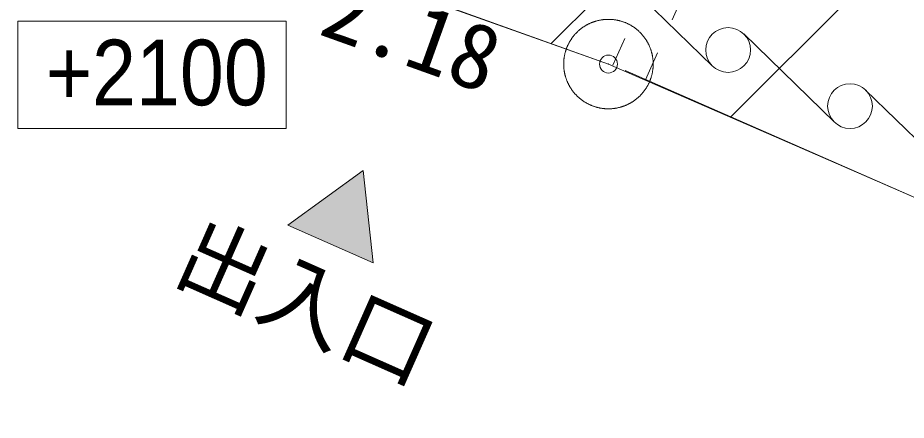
# Model space of a CAD drawing. Units: millimetres at full size, sheet at 1:200; details may follow other scales. Extents: x -40000 to 40000, y -27700 to 27700.
# Drawn here: x -12269 to -7305, y -2908 to -659 of the extents above; entities that cross this region are included whole.
import ezdxf
from ezdxf.enums import TextEntityAlignment as Align

# ---------------------------------------------------------------- set-up
doc = ezdxf.new("R2010")
doc.units = ezdxf.units.MM
doc.header["$LTSCALE"] = 200
doc.header["$PDMODE"] = 32
doc.header["$PDSIZE"] = 100
doc.linetypes.add('CHAIN', pattern=[18.5, 12, -1.5, 3.5, -1.5])
doc.linetypes.add('DASHED2', pattern=[3, 2, -1])
for name, color, linetype, lineweight in [('0-0_通り芯', 33, 'Continuous', 18), ('0-5_計画レベル', 134, 'Continuous', 9), ('C-0_Layer192', 8, 'Continuous', 18), ('C-C_寸法', 5, 'Continuous', 13), ('C-D_文字', 1, 'Continuous', 18)]:
    doc.layers.add(name, color=color, linetype=linetype, lineweight=lineweight)
doc.styles.add('HGｺﾞｼｯｸM', font='')
doc.styles.add('ＭＳ ゴシック', font='')
doc.styles.get('HGｺﾞｼｯｸM').set_extended_font_data('HGｺﾞｼｯｸM')
doc.styles.get('ＭＳ ゴシック').set_extended_font_data('MS Gothic')

msp = doc.modelspace()

# ---------------------------------------------------------------- linework, layer by layer
at = {"layer": '0-0_通り芯', "color": 2, "linetype": 'DASHED2', "lineweight": 13}
for p, q in [((-6691.4, 4162), (-8944.5, -924.8)), ((-6507.7, 4083), (-8761.3, -1005.1))]:
    msp.add_line(p, q, dxfattribs=at)
at = {"layer": '0-5_計画レベル'}
for p, q in [((-8969, -917.9), (-11027.9, -184.6)), ((-8894.4, -435.7), (-8387.5, -928.7)), ((-8213.2, -749.5), (-7706.3, -1242.5)), ((-3753, -3200.8), (-8876.2, -954.7)), ((-7532, -1063.3), (-7025.1, -1556.2))]:
    msp.add_line(p, q, dxfattribs=at)
for centre in [(-8300.3, -839.1), (-7619.1, -1152.9)]:
    msp.add_circle(centre, 125, dxfattribs=at)
at = {"layer": 'C-0_Layer192'}
for p, q in [((-9288.6, -803.3), (3256.7, 11741.9)), ((-8286.5, -1215.4), (4207.2, 11278.3))]:
    msp.add_line(p, q, dxfattribs=at)
at = {"layer": 'C-0_Layer192', "color": 1, "linetype": 'CHAIN'}
for p, q in [((-8969, -917.9), (-11021.5, -181.7)), ((-3757.5, -3189.7), (-8969, -917.9))]:
    msp.add_line(p, q, dxfattribs=at)
msp.add_circle((-8969, -917.9), 250, dxfattribs=at)
at = {"layer": 'C-0_Layer192', "color": 1}
msp.add_point((-8969, -917.9), dxfattribs=at)
at = {"layer": 'C-D_文字'}
msp.add_lwpolyline([(-10769.3, -678.4), (-12269.3, -678.4), (-12269.3, -1278.4), (-10769.3, -1278.4)], close=True, dxfattribs=at)
at = {"layer": 'C-D_文字', "color": 5, "lineweight": 13}
msp.add_lwpolyline([(-10759.5, -1819), (-10284.4, -2029.5), (-10339.7, -1512.8)], close=True, dxfattribs=at)
at = {"layer": 'C-D_文字', "color": 5}
msp.add_solid([(-10759.5, -1819), (-10284.4, -2029.5), (-10339.7, -1512.8)], dxfattribs=at)

# ---------------------------------------------------------------- texts
at = {"layer": 'C-C_寸法', "color": 1, "style": 'ＭＳ ゴシック'}
msp.add_text('2.18', height=366.6, rotation=340.269, dxfattribs=at).set_placement((-10634.7, -851.6), align=Align.BOTTOM_LEFT)
at = {"layer": 'C-D_文字', "style": 'HGｺﾞｼｯｸM', "width": 0.9}
msp.add_text('+2100', height=366.6, dxfattribs=at).set_placement((-12111.7, -1258.3), align=Align.BOTTOM_LEFT)
at = {"layer": 'C-D_文字', "color": 5, "style": 'ＭＳ ゴシック'}
msp.add_text('出入口', height=366.6, rotation=336.11, dxfattribs=at).set_placement((-11460, -2213.8), align=Align.BOTTOM_LEFT)

doc.saveas('drawing.dxf')
